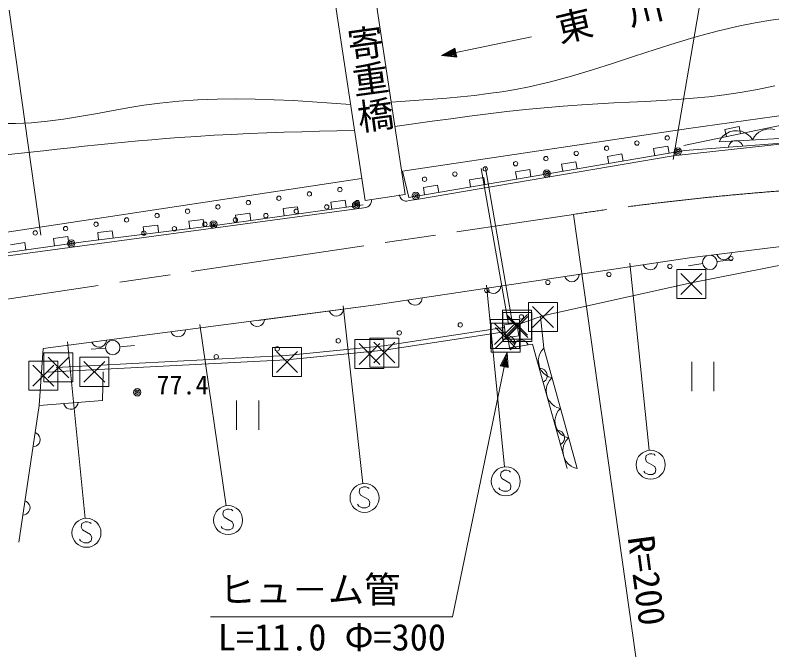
# Model space of a CAD drawing. Units: millimetres, scale not verified. Extents: x 40000 to 680000, y 20000 to 380000.
# Drawn here: x 459785 to 511947, y 243247 to 287490 of the extents above; entities that cross this region are included whole.
import ezdxf
from ezdxf.enums import TextEntityAlignment as Align

# ---------------------------------------------------------------- set-up
doc = ezdxf.new("R2010")
doc.units = ezdxf.units.MM
doc.header["$LTSCALE"] = 1000
doc.linetypes.add('CHAIN', pattern=[18.5, 12, -1.5, 3.5, -1.5])
for name, color, linetype, lineweight in [('M-BGD', 7, 'Continuous', 13), ('M-BGD-EXST', 7, 'Continuous', 13), ('M-BMK', 2, 'CHAIN', 13), ('M-BMK-ROW', 30, 'Continuous', 13), ('M-STR-HTXT', 7, 'Continuous', 13), ('M-STR-STRC', 7, 'Continuous', 13)]:
    doc.layers.add(name, color=color, linetype=linetype, lineweight=lineweight)
doc.styles.add('@ＭＳ ゴシック', font='')
doc.styles.add('ＭＳ ゴシック', font='')
doc.styles.get('@ＭＳ ゴシック').set_extended_font_data('@MS Gothic')
doc.styles.get('ＭＳ ゴシック').set_extended_font_data('MS Gothic')

msp = doc.modelspace()

# ---------------------------------------------------------------- linework, layer by layer
at = {"layer": 'M-BGD'}
for p, q in [((486662, 275113), (483536, 295879)), ((480744, 295594), (483909, 274717)), ((506211, 279682), (513106, 280636)), ((486480, 276742), (506211, 279682)), ((512730, 279924), (505871, 278504)), ((509688, 279805), (508709, 279602)), ((508709, 279602), (508811, 279113)), ((509790, 279316), (509688, 279805)), ((511591, 279625), (511317, 279565)), ((511866, 279640), (511591, 279625)), ((512144, 279609), (511866, 279640)), ((508576, 279142), (508446, 278997)), ((508752, 279290), (508576, 279142)), ((509021, 279442), (508752, 279290)), ((509294, 279503), (509021, 279442)), ((509569, 279517), (509294, 279503)), ((509847, 279486), (509569, 279517)), ((510130, 279363), (509847, 279486)), ((510322, 279235), (510130, 279363)), ((510467, 279105), (510322, 279235)), ((510617, 278882), (510467, 279105)), ((510742, 279119), (510617, 278882)), ((510873, 279264), (510742, 279119)), ((511049, 279412), (510873, 279264)), ((511317, 279565), (511049, 279412)), ((514076, 278755), (505146, 277798)), ((512936, 278678), (505959, 278154)), ((512913, 279005), (508318, 278760)), ((508446, 278997), (508320, 278760)), ((509032, 278605), (508980, 278501)), ((509125, 278712), (509032, 278605)), ((509220, 278780), (509125, 278712)), ((509336, 278829), (509220, 278780)), ((509496, 278841), (509336, 278829)), ((509619, 278810), (509496, 278841)), ((509723, 278757), (509619, 278810)), ((509830, 278665), (509723, 278757)), ((509897, 278570), (509830, 278665)), ((509946, 278453), (509897, 278570)), ((505959, 278154), (486912, 274918)), ((504781, 278461), (503795, 278293)), ((503795, 278293), (503879, 277800)), ((504865, 277968), (504781, 278461)), ((508980, 278501), (508949, 278378)), ((505146, 277798), (487441, 274783)), ((501607, 277921), (500621, 277754)), ((500621, 277754), (500705, 277261)), ((501691, 277428), (501607, 277921)), ((498432, 277382), (497446, 277215)), ((497446, 277215), (497530, 276722)), ((498516, 276889), (498432, 277382)), ((486912, 274918), (486480, 276742)), ((493782, 266174), (491916, 276919)), ((494078, 266225), (492211, 276970)), ((495258, 276843), (494272, 276676)), ((494272, 276676), (494356, 276183)), ((495342, 276350), (495258, 276843)), ((455406, 271945), (483650, 276228)), ((492083, 276304), (491097, 276136)), ((491097, 276136), (491181, 275643)), ((492167, 275811), (492083, 276304)), ((488909, 275765), (487923, 275597)), ((487923, 275597), (488007, 275104)), ((488993, 275272), (488909, 275765)), ((483909, 274717), (486662, 275113)), ((486283, 275032), (486273, 275092)), ((486319, 274937), (486283, 275032)), ((486398, 274829), (486319, 274937)), ((483764, 274401), (473887, 273042)), ((482545, 274738), (481554, 274601)), ((481554, 274601), (481623, 274106)), ((482613, 274242), (482545, 274738)), ((484279, 274463), (484194, 274351)), ((484326, 274570), (484279, 274463)), ((484349, 274694), (484326, 274570)), ((484339, 274774), (484349, 274694)), ((486471, 274760), (486398, 274829)), ((486560, 274714), (486471, 274760)), ((486688, 274675), (486560, 274714)), ((486790, 274672), (486688, 274675)), ((486948, 274699), (486790, 274672)), ((487441, 274783), (486948, 274699)), ((483314, 274132), (457582, 270677)), ((479253, 274285), (478262, 274148)), ((478262, 274148), (478330, 273653)), ((479321, 273789), (479253, 274285)), ((483810, 274198), (483315, 274132)), ((483969, 274220), (483810, 274198)), ((484102, 274278), (483969, 274220)), ((484194, 274351), (484102, 274278)), ((472751, 273404), (471759, 273281)), ((472813, 272908), (472751, 273404)), ((475960, 273832), (474969, 273695)), ((474969, 273695), (475037, 273200)), ((476028, 273336), (475960, 273832)), ((473887, 273042), (464466, 271871)), ((469611, 273014), (468619, 272891)), ((468619, 272891), (468680, 272395)), ((469673, 272518), (469611, 273014)), ((471759, 273281), (471820, 272785)), ((466471, 272624), (465478, 272500)), ((465478, 272500), (465540, 272004)), ((466533, 272128), (466471, 272624)), ((464466, 271871), (455596, 270608)), ((460455, 271805), (459465, 271664)), ((460526, 271310), (460455, 271805)), ((463412, 272226), (462422, 272085)), ((462422, 272085), (462493, 271590)), ((463483, 271731), (463412, 272226)), ((506276, 270757), (516101, 271985)), ((484655, 267514), (506276, 270757)), ((484655, 267514), (506276, 270757)), ((508165, 270993), (508219, 270879)), ((508219, 270879), (508291, 270787)), ((508291, 270787), (508403, 270700)), ((508907, 270703), (508998, 270775)), ((508998, 270775), (509085, 270886)), ((509085, 270886), (509132, 270993)), ((509132, 270993), (509157, 271117)), ((503079, 270277), (503136, 270165)), ((504001, 270193), (504046, 270301)), ((504046, 270301), (504068, 270426)), ((507178, 270365), (506190, 270209)), ((513804, 270490), (506377, 269024)), ((508168, 270505), (509161, 270627)), ((508403, 270700), (508510, 270653)), ((508510, 270653), (508634, 270628)), ((508634, 270628), (508792, 270648)), ((508792, 270648), (508907, 270703)), ((503136, 270165), (503210, 270075)), ((503210, 270075), (503324, 269991)), ((503324, 269991), (503432, 269946)), ((503432, 269946), (503556, 269924)), ((503556, 269924), (503715, 269948)), ((503715, 269948), (503827, 270005)), ((503827, 270005), (503917, 270080)), ((503917, 270080), (504001, 270193)), ((497673, 269467), (497731, 269354)), ((497731, 269354), (497805, 269264)), ((497805, 269264), (497919, 269180)), ((497919, 269180), (498026, 269135)), ((498309, 269137), (498422, 269195)), ((498422, 269195), (498512, 269269)), ((498512, 269269), (498596, 269383)), ((498596, 269383), (498641, 269490)), ((498641, 269490), (498662, 269615)), ((492268, 268656), (492325, 268543)), ((493191, 268572), (493235, 268680)), ((493235, 268680), (493257, 268804)), ((506377, 269024), (496148, 266766)), ((498026, 269135), (498151, 269114)), ((498151, 269114), (498309, 269137)), ((492325, 268543), (492400, 268453)), ((492400, 268453), (492513, 268369)), ((492513, 268369), (492621, 268325)), ((492621, 268325), (492746, 268303)), ((492746, 268303), (492904, 268327)), ((492904, 268327), (493017, 268384)), ((493017, 268384), (493107, 268458)), ((493107, 268458), (493191, 268572)), ((486863, 267846), (486920, 267733)), ((486920, 267733), (486994, 267643)), ((486994, 267643), (487108, 267559)), ((487611, 267574), (487701, 267648)), ((487701, 267648), (487786, 267761)), ((487786, 267761), (487830, 267869)), ((487830, 267869), (487852, 267994)), ((461718, 264510), (484655, 267514)), ((476536, 266440), (484655, 267514)), ((481434, 267092), (481489, 266979)), ((482355, 266991), (482401, 267098)), ((482401, 267098), (482425, 267222)), ((487108, 267559), (487216, 267514)), ((487216, 267514), (487341, 267492)), ((487341, 267492), (487499, 267516)), ((487499, 267516), (487611, 267574)), ((481489, 266979), (481561, 266887)), ((481561, 266887), (481673, 266801)), ((481673, 266801), (481780, 266755)), ((481780, 266755), (481905, 266731)), ((481905, 266731), (482063, 266751)), ((482063, 266751), (482177, 266807)), ((482177, 266807), (482268, 266879)), ((482268, 266879), (482355, 266991)), ((496148, 266766), (494386, 266139)), ((496007, 266716), (496236, 264520)), ((475983, 266378), (476038, 266265)), ((476038, 266265), (476111, 266173)), ((476111, 266173), (476223, 266087)), ((476223, 266087), (476330, 266041)), ((476330, 266041), (476454, 266017)), ((476454, 266017), (476613, 266037)), ((476613, 266037), (476726, 266093)), ((476726, 266093), (476818, 266165)), ((476818, 266165), (476904, 266277)), ((476904, 266277), (476950, 266384)), ((476950, 266384), (476974, 266508)), ((493484, 266138), (494375, 266261)), ((493607, 265246), (493484, 266138)), ((494375, 266261), (494498, 265369)), ((470532, 265665), (470588, 265551)), ((470588, 265551), (470660, 265459)), ((471367, 265451), (471453, 265563)), ((471453, 265563), (471500, 265670)), ((471500, 265670), (471524, 265794)), ((493482, 265957), (485190, 264685)), ((493527, 265660), (485228, 264387)), ((466049, 264956), (466073, 265080)), ((470660, 265459), (470772, 265373)), ((470772, 265373), (470879, 265327)), ((470879, 265327), (471003, 265303)), ((471003, 265303), (471162, 265323)), ((471162, 265323), (471276, 265379)), ((471276, 265379), (471367, 265451)), ((494498, 265369), (493607, 265246)), ((493842, 265385), (493717, 265405)), ((493853, 264560), (493740, 265262)), ((493950, 265341), (493842, 265385)), ((494065, 265258), (493950, 265341)), ((494140, 265169), (494065, 265258)), ((494199, 265057), (494140, 265169)), ((494224, 264899), (494199, 265057)), ((494395, 265025), (494305, 264951)), ((494508, 265082), (494395, 265025)), ((494666, 265106), (494508, 265082)), ((494790, 265084), (494666, 265106)), ((494898, 265039), (494790, 265084)), ((495012, 264955), (494898, 265039)), ((461441, 260572), (461718, 264513)), ((466013, 264537), (465016, 264462)), ((465082, 264951), (465137, 264837)), ((465137, 264837), (465209, 264745)), ((465209, 264745), (465321, 264659)), ((465321, 264659), (465428, 264613)), ((465428, 264613), (465553, 264589)), ((465553, 264589), (465711, 264609)), ((465711, 264609), (465825, 264665)), ((465825, 264665), (465916, 264737)), ((465916, 264737), (466003, 264849)), ((466003, 264849), (466049, 264956)), ((467009, 264620), (468005, 264711)), ((485190, 264685), (478456, 264031)), ((495444, 264797), (493853, 264560)), ((493876, 264418), (493989, 264476)), ((493989, 264476), (494078, 264551)), ((494078, 264551), (494161, 264666)), ((494176, 264730), (494154, 264605)), ((494161, 264666), (494204, 264774)), ((494221, 264837), (494176, 264730)), ((494204, 264774), (494224, 264899)), ((494305, 264951), (494221, 264837)), ((495086, 264865), (495012, 264955)), ((495143, 264752), (495086, 264865)), ((497827, 256239), (495444, 264797)), ((496236, 264520), (496067, 264343)), ((496236, 264520), (498520, 256242)), ((478456, 264031), (462620, 263203)), ((485228, 264387), (478485, 263732)), ((495902, 263993), (495848, 263716)), ((495979, 264188), (495902, 263993)), ((496067, 264343), (495979, 264188)), ((478472, 263731), (461957, 262868)), ((495848, 263716), (495874, 263462)), ((495874, 263462), (495941, 263219)), ((506430, 263582), (506430, 261569)), ((507950, 261569), (507950, 263582)), ((465846, 262905), (465814, 260917)), ((496032, 263133), (495906, 263139)), ((495941, 263219), (496049, 262987)), ((496144, 263102), (496032, 263133)), ((496049, 262987), (496237, 262778)), ((496267, 263032), (496144, 263102)), ((496352, 262952), (496267, 263032)), ((496423, 262847), (496352, 262952)), ((496237, 262778), (496403, 262649)), ((496359, 262331), (496428, 262454)), ((496403, 262649), (496558, 262562)), ((496466, 262693), (496423, 262847)), ((496428, 262454), (496459, 262567)), ((496459, 262567), (496466, 262693)), ((496558, 262562), (496794, 262496)), ((496794, 262496), (496617, 262310)), ((496174, 262176), (496279, 262247)), ((496279, 262247), (496359, 262331)), ((496445, 261943), (496388, 261653)), ((496525, 262148), (496445, 261943)), ((496617, 262310), (496525, 262148)), ((496388, 261653), (496416, 261387)), ((496416, 261387), (496486, 261133)), ((465814, 260917), (461441, 260572)), ((475053, 260920), (475053, 258907)), ((476573, 258907), (476573, 260920)), ((496486, 261133), (496598, 260890)), ((496598, 260890), (496796, 260671)), ((461441, 260572), (460030, 251161)), ((463129, 260705), (463179, 260589)), ((463179, 260589), (463246, 260494)), ((463246, 260494), (463354, 260402)), ((463354, 260402), (463458, 260350)), ((463458, 260350), (463581, 260319)), ((463581, 260319), (463741, 260332)), ((463741, 260332), (463857, 260381)), ((463857, 260381), (463952, 260449)), ((463952, 260449), (464044, 260557)), ((464044, 260557), (464096, 260661)), ((464096, 260661), (464126, 260784)), ((496796, 260671), (496970, 260536)), ((496970, 260536), (497132, 260444)), ((497132, 260444), (497379, 260375)), ((497379, 260375), (497210, 260198)), ((497046, 259847), (496991, 259571)), ((497123, 260043), (497046, 259847)), ((497210, 260198), (497123, 260043)), ((496991, 259571), (497018, 259317)), ((497018, 259317), (497085, 259074)), ((497085, 259074), (497192, 258842)), ((497224, 258854), (497097, 258860)), ((497192, 258842), (497381, 258633)), ((497336, 258823), (497224, 258854)), ((497459, 258753), (497336, 258823)), ((497544, 258673), (497459, 258753)), ((461275, 258656), (461163, 258713)), ((461365, 258582), (461275, 258656)), ((461449, 258468), (461365, 258582)), ((461494, 258360), (461449, 258468)), ((461492, 258077), (461516, 258236)), ((461516, 258236), (461494, 258360)), ((497381, 258633), (497547, 258504)), ((497614, 258568), (497544, 258673)), ((497547, 258504), (497702, 258416)), ((497657, 258414), (497614, 258568)), ((497620, 258175), (497651, 258288)), ((497651, 258288), (497657, 258414)), ((497702, 258416), (497938, 258351)), ((497938, 258351), (497761, 258165)), ((461014, 257724), (461139, 257746)), ((461139, 257746), (461247, 257791)), ((461247, 257791), (461360, 257875)), ((461360, 257875), (461435, 257965)), ((461435, 257965), (461492, 258077)), ((497365, 257897), (497470, 257967)), ((497470, 257967), (497551, 258052)), ((497588, 257798), (497531, 257508)), ((497551, 258052), (497620, 258175)), ((497669, 258003), (497588, 257798)), ((497761, 258165), (497669, 258003)), ((497531, 257508), (497559, 257242)), ((497559, 257242), (497629, 256988)), ((497629, 256988), (497742, 256745)), ((497742, 256745), (497939, 256525)), ((497939, 256525), (498113, 256391)), ((498113, 256391), (498276, 256299)), ((498276, 256299), (498523, 256230)), ((460570, 253950), (460457, 254008)), ((460660, 253876), (460570, 253950)), ((460744, 253763), (460660, 253876)), ((460788, 253655), (460744, 253763)), ((460786, 253372), (460810, 253530)), ((460810, 253530), (460788, 253655)), ((460309, 253019), (460433, 253041)), ((460433, 253041), (460541, 253085)), ((460541, 253085), (460655, 253169)), ((460655, 253169), (460729, 253259)), ((460729, 253259), (460786, 253372))]:
    msp.add_line(p, q, dxfattribs=at)
for points in [[(512939, 287274), (511867, 287134), (510800, 286963), (509740, 286758), (508267, 286418), (506806, 286024), (505355, 285590), (503909, 285129), (502468, 284655), (501026, 284181), (499583, 283720), (498134, 283287), (496677, 282893), (495209, 282553), (494274, 282371), (493334, 282212), (492389, 282076), (491441, 281957), (490490, 281855), (489535, 281767), (488579, 281689), (487620, 281619), (486661, 281554), (485701, 281493)], [(485954, 279816), (487239, 279997), (488525, 280177), (489812, 280352), (491099, 280522), (492387, 280684), (493677, 280837), (494968, 280978), (496261, 281105), (497556, 281218), (498853, 281313), (499948, 281379), (501045, 281436), (502142, 281489), (503239, 281544), (504334, 281603), (505428, 281674), (506519, 281759), (507606, 281865), (508690, 281996), (509769, 282156), (510967, 282373), (512160, 282624)], [(482906, 281334), (481591, 281429), (480275, 281519), (478960, 281598), (477646, 281661), (476331, 281704), (475017, 281721), (473703, 281707), (472390, 281657), (471078, 281565), (469766, 281427), (468656, 281272), (467547, 281091), (466438, 280895), (465331, 280695), (464225, 280501), (463121, 280326), (462019, 280179), (460919, 280072), (459821, 280016), (458726, 280021)], [(461745, 278144), (462678, 278246), (463612, 278347), (464545, 278446), (465478, 278544), (466412, 278639), (467346, 278730), (468280, 278817), (469215, 278900), (470150, 278978), (471085, 279049), (472292, 279131), (473500, 279204), (474708, 279267), (475917, 279323), (477126, 279371), (478335, 279415), (479545, 279454), (480755, 279489), (481965, 279522), (483176, 279554)], [(456679, 277611), (461745, 278144)]]:
    msp.add_lwpolyline(points, dxfattribs=at)
for centre, radius in [((504736, 279022), 150), ((502645, 278666), 150), ((498462, 277956), 150), ((500553, 278311), 150), ((505472, 278084), 250), ((505472, 278084), 150), ((505472, 278084), 50), ((496371, 277601), 150), ((492188, 276890), 150), ((494279, 277245), 150), ((490096, 276535), 150), ((496426, 276567), 250), ((496426, 276567), 150), ((496426, 276567), 50), ((488005, 276180), 150), ((482168, 275462), 150), ((477968, 274864), 150), ((480068, 275163), 150), ((487399, 275030), 250), ((487399, 275030), 150), ((487399, 275030), 50), ((473767, 274266), 150), ((475868, 274565), 150), ((481267, 274263), 150), ((483281, 274379), 250), ((483281, 274379), 150), ((483368, 274562), 150), ((483281, 274379), 50), ((471667, 273967), 150), ((479167, 273964), 150), ((467467, 273369), 150), ((469567, 273668), 150), ((474967, 273366), 150), ((477067, 273665), 150), ((463267, 272771), 150), ((465367, 273070), 150), ((470767, 272768), 150), ((472867, 273067), 150), ((473468, 273062), 250), ((473468, 273062), 150), ((473468, 273062), 50), ((461167, 272472), 150), ((468667, 272469), 150), ((463656, 271745), 250), ((463656, 271745), 150), ((463656, 271745), 50), ((507672, 270444), 500), ((509126, 270720), 150), ((504919, 270169), 150), ((500712, 269618), 150), ((496506, 269067), 150), ((492299, 268516), 150), ((494678, 266688), 150), ((490471, 266137), 150), ((486264, 265586), 150), ((466512, 264574), 500), ((482058, 265035), 150), ((477851, 264484), 150), ((473644, 263933), 150)]:
    msp.add_circle(centre, radius, dxfattribs=at)
for major_axis in [(0, 252), (0, 151), (0, 50.3)]:
    msp.add_ellipse((468205, 261487), major_axis=major_axis, ratio=0.993543, dxfattribs=at)
at = {"layer": 'M-BGD-EXST'}
for p, q in [((459373, 287829), (461549, 272326)), ((502155, 270383), (503491, 257489)), ((492272, 268878), (493507, 256346)), ((483757, 255199), (482385, 267457)), ((472510, 266151), (474322, 253667)), ((463389, 264961), (464603, 252791)), ((503514, 257254), (503274, 257134)), ((503674, 257254), (503514, 257254)), ((503834, 257214), (503674, 257254)), ((503914, 257134), (503834, 257214)), ((503274, 257134), (503234, 256894)), ((503234, 256894), (503314, 256694)), ((503314, 256694), (503874, 256374)), ((503874, 256374), (503954, 256174)), ((503954, 256174), (503914, 255934)), ((493285, 255991), (493245, 255751)), ((493245, 255751), (493325, 255551)), ((493525, 256111), (493285, 255991)), ((493685, 256111), (493525, 256111)), ((493845, 256071), (493685, 256111)), ((493925, 255991), (493845, 256071)), ((503194, 255934), (503114, 256054)), ((503434, 255814), (503194, 255934)), ((503714, 255814), (503434, 255814)), ((503914, 255934), (503714, 255814)), ((493325, 255551), (493885, 255231)), ((493885, 255231), (493965, 255031)), ((483548, 254845), (483508, 254605)), ((483508, 254605), (483588, 254405)), ((483788, 254965), (483548, 254845)), ((483948, 254965), (483788, 254965)), ((484108, 254925), (483948, 254965)), ((484188, 254845), (484108, 254925)), ((493205, 254791), (493125, 254911)), ((493445, 254671), (493205, 254791)), ((493725, 254671), (493445, 254671)), ((493925, 254791), (493725, 254671)), ((493965, 255031), (493925, 254791)), ((483588, 254405), (484148, 254085)), ((484148, 254085), (484228, 253885)), ((483468, 253645), (483388, 253765)), ((483708, 253525), (483468, 253645)), ((483988, 253525), (483708, 253525)), ((484188, 253645), (483988, 253525)), ((484228, 253885), (484188, 253645)), ((474146, 253317), (474106, 253077)), ((474106, 253077), (474186, 252877)), ((474386, 253437), (474146, 253317)), ((474546, 253437), (474386, 253437)), ((474706, 253397), (474546, 253437)), ((474786, 253317), (474706, 253397)), ((464622, 252560), (464382, 252440)), ((464782, 252560), (464622, 252560)), ((464942, 252520), (464782, 252560)), ((465022, 252440), (464942, 252520)), ((474186, 252877), (474746, 252557)), ((474746, 252557), (474826, 252357)), ((464382, 252440), (464342, 252200)), ((464342, 252200), (464422, 252000)), ((464422, 252000), (464982, 251680)), ((474066, 252117), (473986, 252237)), ((474306, 251997), (474066, 252117)), ((474586, 251997), (474306, 251997)), ((474786, 252117), (474586, 251997)), ((474826, 252357), (474786, 252117)), ((464982, 251680), (465062, 251480)), ((465062, 251480), (465022, 251240)), ((464302, 251240), (464222, 251360)), ((464542, 251120), (464302, 251240)), ((464822, 251120), (464542, 251120)), ((465022, 251240), (464822, 251120))]:
    msp.add_line(p, q, dxfattribs=at)
for centre in [(503594, 256494), (493605, 255351), (483868, 254205), (474466, 252677), (464702, 251800)]:
    msp.add_circle(centre, 1000, dxfattribs=at)
at = {"layer": 'M-BMK'}
msp.add_line((453649, 267082), (498268, 273753), dxfattribs=at)
msp.add_ellipse((527792, 74647), major_axis=(0, 201312), ratio=0.993543, start_param=6.167306, end_param=6.431337, dxfattribs=at)
at = {"layer": 'M-BMK-ROW'}
for p, q in [((505396, 267954), (505396, 269954)), ((505396, 269954), (507396, 269954)), ((507396, 269954), (507396, 267954)), ((505676, 268234), (507116, 269674)), ((505676, 269674), (507116, 268234)), ((495175, 265676), (495175, 267676)), ((495175, 267676), (497175, 267676)), ((497175, 267676), (497175, 265676)), ((507396, 267954), (505396, 267954)), ((493386, 265139), (493386, 267139)), ((493386, 267139), (495386, 267139)), ((495386, 267139), (495386, 265139)), ((495455, 265956), (496895, 267396)), ((495455, 267396), (496895, 265956)), ((493400, 264987), (493400, 266987)), ((493400, 266987), (495400, 266987)), ((493666, 265419), (495106, 266859)), ((493666, 266859), (495106, 265419)), ((493680, 265267), (495120, 266707)), ((493680, 266707), (495120, 265267)), ((495400, 266987), (495400, 264987)), ((492543, 264513), (492543, 266513)), ((492543, 266513), (494543, 266513)), ((492607, 264246), (492607, 266246)), ((492607, 266246), (494607, 266246)), ((492823, 264793), (494263, 266233)), ((492823, 266233), (494263, 264793)), ((494543, 266513), (494543, 264513)), ((494607, 266246), (494607, 264246)), ((492887, 264526), (494327, 265966)), ((492887, 265966), (494327, 264526)), ((497175, 265676), (495175, 265676)), ((483209, 263123), (483209, 265123)), ((483209, 265123), (485209, 265123)), ((484229, 263229), (484229, 265229)), ((484229, 265229), (486229, 265229)), ((485209, 265123), (485209, 263123)), ((486229, 265229), (486229, 263229)), ((495386, 265139), (493386, 265139)), ((495400, 264987), (493400, 264987)), ((477527, 262570), (477527, 264570)), ((477527, 264570), (479527, 264570)), ((479527, 264570), (479527, 262570)), ((483489, 263403), (484929, 264843)), ((483489, 264843), (484929, 263403)), ((484509, 263509), (485949, 264949)), ((484509, 264949), (485949, 263509)), ((494543, 264513), (492543, 264513)), ((461772, 262198), (461772, 264198)), ((461772, 264198), (463772, 264198)), ((463772, 264198), (463772, 262198)), ((477807, 262850), (479247, 264290)), ((477807, 264290), (479247, 262850)), ((494607, 264246), (492607, 264246)), ((460733, 261635), (460733, 263635)), ((460733, 263635), (462733, 263635)), ((462052, 262478), (463492, 263918)), ((462052, 263918), (463492, 262478)), ((462733, 263635), (462733, 261635)), ((464241, 261898), (464241, 263898)), ((464241, 263898), (466241, 263898)), ((464521, 262178), (465961, 263618)), ((464521, 263618), (465961, 262178)), ((466241, 263898), (466241, 261898)), ((461013, 261915), (462453, 263355)), ((461013, 263355), (462453, 261915)), ((485209, 263123), (483209, 263123)), ((486229, 263229), (484229, 263229)), ((479527, 262570), (477527, 262570)), ((463772, 262198), (461772, 262198)), ((466241, 261898), (464241, 261898)), ((462733, 261635), (460733, 261635))]:
    msp.add_line(p, q, dxfattribs=at)
at = {"layer": 'M-STR-HTXT'}
for p, q in [((495387, 285991), (489183, 284705)), ((490098, 285223), (489183, 284705)), ((490071, 285156), (489301, 284729)), ((490044, 285089), (489419, 284754)), ((490017, 285022), (489536, 284778)), ((489990, 284954), (489654, 284802)), ((489963, 284887), (489810, 284835)), ((489810, 284835), (489971, 284848)), ((489971, 284848), (489963, 284887)), ((490022, 284797), (489990, 284954)), ((490074, 284746), (490017, 285022)), ((490125, 284695), (490044, 285089)), ((490176, 284643), (490071, 285156)), ((490228, 284592), (490098, 285223)), ((489183, 284705), (490228, 284592)), ((489301, 284729), (490176, 284643)), ((489419, 284754), (490125, 284695)), ((489536, 284778), (490074, 284746)), ((489654, 284802), (490022, 284797)), ((498268, 273753), (502562, 243247)), ((493699, 264224), (489938, 246007)), ((493223, 263301), (493699, 264224)), ((493309, 263324), (493642, 263949)), ((493642, 263949), (493701, 263243)), ((493699, 264224), (493771, 263188)), ((493395, 263347), (493610, 263793)), ((493482, 263370), (493562, 263558)), ((493562, 263558), (493560, 263354)), ((493610, 263793), (493630, 263298)), ((493771, 263188), (493223, 263301)), ((493701, 263243), (493309, 263324)), ((493630, 263298), (493395, 263347)), ((493560, 263354), (493482, 263370)), ((489938, 246007), (473249, 246007))]:
    msp.add_line(p, q, dxfattribs=at)
at = {"layer": 'M-STR-STRC'}
msp.add_line((510862, 311107), (505150, 277528), dxfattribs=at)

# ---------------------------------------------------------------- texts
at = {"layer": 'M-STR-HTXT'}
for s, rotation, style, p in [('東\u3000川', 13.584, 'ＭＳ ゴシック', (497462, 285049)), ('寄重橋', 277.805, '@ＭＳ ゴシック', (482292, 286615)), ('R=200', 277.651, 'ＭＳ ゴシック', (501456, 251408))]:
    msp.add_text(s, height=1833, rotation=rotation, dxfattribs=dict(at, style=style)).set_placement(p, align=Align.BOTTOM_LEFT)
at = {"layer": 'M-STR-HTXT', "style": 'ＭＳ ゴシック'}
for s, height, p in [('77.4', 1320, (469527, 260942)), ('ヒュ－ム管', 1833, (473844, 246424)), ('L=11.0 Φ=300', 1833, (473760, 243138))]:
    msp.add_text(s, height=height, dxfattribs=at).set_placement(p, align=Align.BOTTOM_LEFT)

doc.saveas('drawing.dxf')
